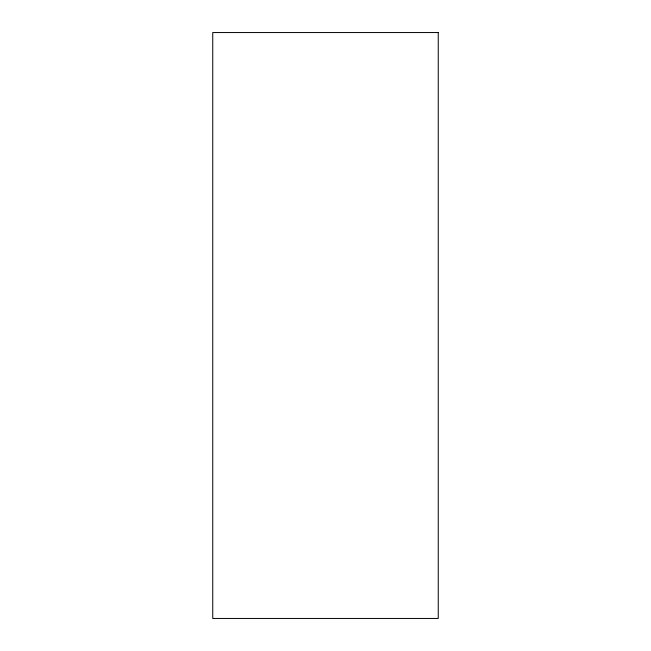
<?xml version="1.0" encoding="UTF-8"?>
<svg xmlns="http://www.w3.org/2000/svg" width="651" height="651" viewBox="0 0 651 651"><rect width="100%" height="100%" fill="white"/><g stroke="black" fill="none" stroke-linecap="round" stroke-linejoin="round"><path stroke-width="0.98" d="M438.253 32.55L212.747 32.55L212.747 618.45L438.253 618.45L438.253 32.55"/></g></svg>
